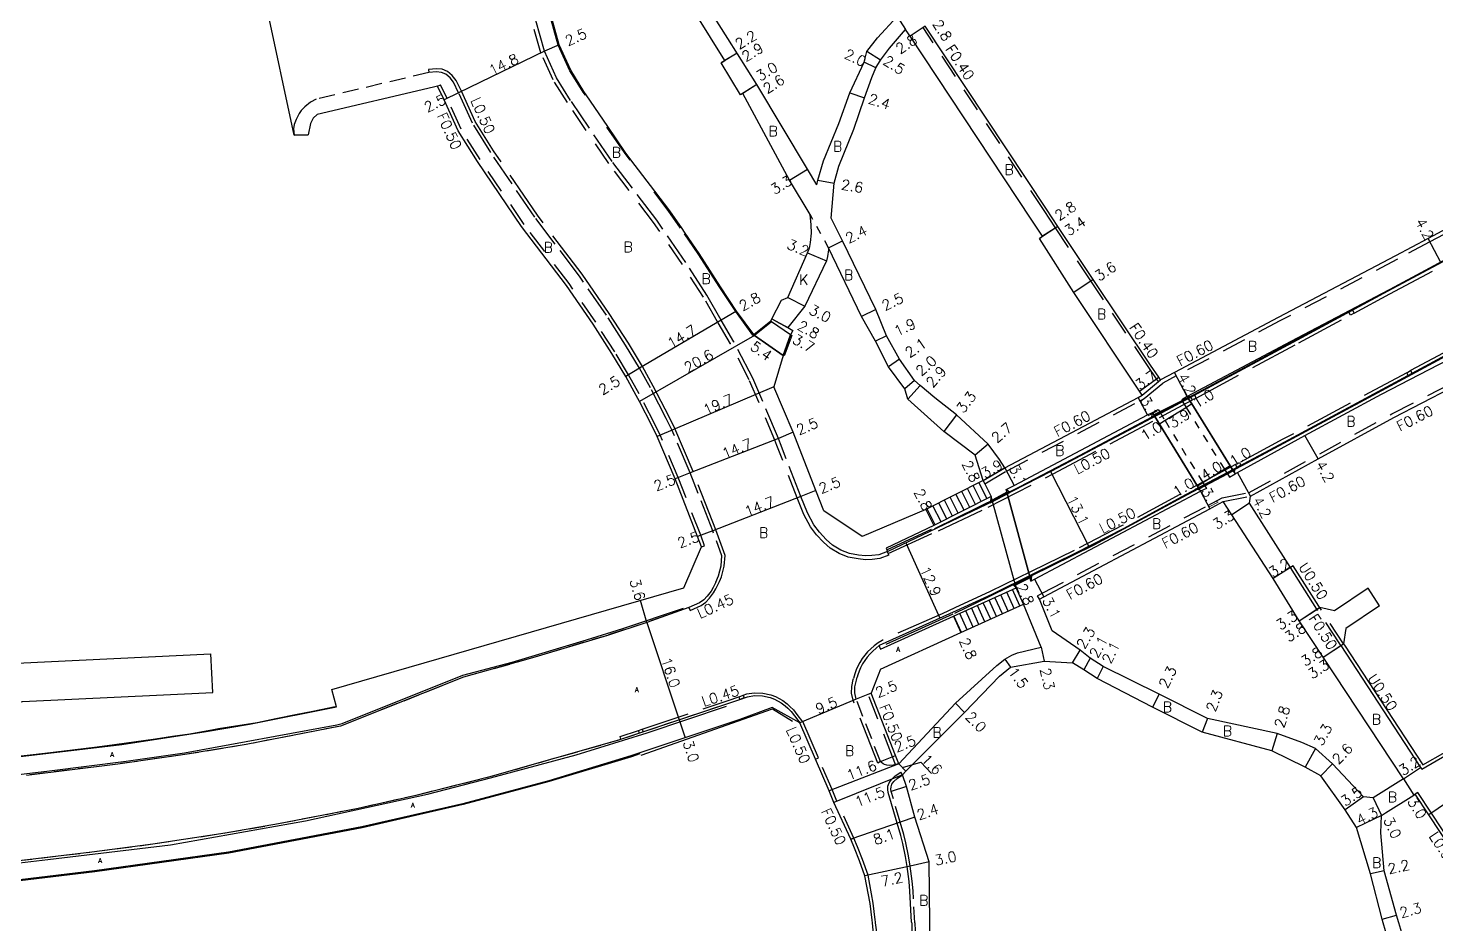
# Model space of a CAD drawing. Header units: metres. Extents: x -4000 to -3200, y -110400 to -109800.
# Drawn here: x -3722.8 to -3504, y -110046.4 to -109907.3 of the extents above; entities that cross this region are included whole.
import ezdxf

# ---------------------------------------------------------------- set-up
doc = ezdxf.new("R2010")
doc.units = ezdxf.units.M
doc.header["$LTSCALE"] = 2.5
for name, pattern in [('2213000', [1.5, 1, -0.5]), ('2227000', [2.5, 2, -0.5]), ('2232000', [2.5, 1.5, -1]), ('2233000', [4, 3, -1]), ('6301000', [1, 0.5, -0.5])]:
    doc.linetypes.add(name, pattern=pattern)
for name, color, linetype in [('2101000', 177, 'Continuous'), ('2101001', 1, 'Continuous'), ('2102000', 191, 'Continuous'), ('2102001', 191, 'Continuous'), ('2203000', 5, 'Continuous'), ('2213000', 6, '2213000'), ('2213001', 209, '6301000'), ('2214000', 6, 'Continuous'), ('2214110', 1, 'Continuous'), ('2214120', 2, 'Continuous'), ('2214990', 7, 'Continuous'), ('2219000', 7, 'Continuous'), ('2227000', 3, '2227000'), ('2231000', 162, 'Continuous'), ('2232000', 4, '2232000'), ('2233000', 62, '2233000'), ('2235000', 7, 'Continuous'), ('6131000', 26, '613227'), ('6132000', 1, '6132000'), ('6165200', 3, 'Continuous'), ('9107000', 111, 'Continuous'), ('9201100', 215, 'Continuous'), ('9201500', 222, 'Continuous'), ('9201600', 215, 'Continuous'), ('9202100', 82, 'Continuous'), ('9202200', 155, '6301000'), ('9203500', 155, 'Continuous'), ('9301100', 77, 'Continuous'), ('9303100', 86, 'Continuous')]:
    doc.layers.add(name, color=color, linetype=linetype)
doc.styles.add('Dm_Anotation', font='txt.shx', dxfattribs={"bigfont": 'pscdm.shx'})
doc.linetypes.add('6132000', pattern='A,1e-07,[100,DM.shx,S=0.25,R=0,X=0,Y=0],0.05,[100,DM.shx,S=0.2,R=0,X=0,Y=0],0.05,[100,DM.shx,S=0.15,R=0,X=0,Y=0],0.05,[100,DM.shx,S=0.1,R=0,X=0,Y=0],0.05,[100,DM.shx,S=0.05,R=0,X=0,Y=0],4.8', length=5)
doc.linetypes.add('613227', pattern='A,3.5,[1,dmdr.shx,S=0.15,R=0,X=0,Y=0],0,[1,dmdr.shx,S=0.075,R=0,X=0,Y=0],1.5', length=5)

msp = doc.modelspace()

# ---------------------------------------------------------------- linework, layer by layer
at = {"layer": '2101000'}
for points in [[(-3600.21, -109931.6), (-3601.64, -109929.16), (-3609.54, -109916.03), (-3614.05, -109908.87), (-3621.85, -109896.5), (-3629.16, -109883.93), (-3640.13, -109866.66), (-3643.7, -109859.79), (-3647.14, -109853.17), (-3646.97, -109851.65)], [(-3601.24, -109936.25), (-3604.46, -109930.89), (-3611.73, -109917.42), (-3612.07, -109917.63), (-3615.09, -109912.65), (-3614.49, -109912.29), (-3623.66, -109897.55), (-3630.97, -109885), (-3641.41, -109867.45), (-3645.19, -109860.61), (-3648.49, -109853.82), (-3649.15, -109852.63)], [(-3607.24, -109952.89), (-3609.88, -109955.03), (-3610.01, -109954.88), (-3612.68, -109951.22), (-3615.16, -109947.48), (-3618.5, -109942.28), (-3620.66, -109939.15), (-3621.26, -109938.27), (-3623.07, -109935.65), (-3625.38, -109932.6), (-3629.1, -109927.71), (-3630, -109926.52), (-3632.69, -109922.56), (-3636.05, -109917.62), (-3636.39, -109917.13), (-3638.46, -109913.83), (-3640.26, -109909.85), (-3641.59, -109905.03), (-3642.71, -109899.89), (-3643.62, -109890.28), (-3644.22, -109885.27)], [(-3600.21, -109931.6), (-3600.05, -109930.91), (-3599.17, -109927.9), (-3596.78, -109922.09), (-3595.09, -109917.33), (-3592.87, -109912.57), (-3592.42, -109910.9), (-3590.8, -109908.79), (-3587.73, -109905.47)], [(-3546.79, -109961.93), (-3547.08, -109961.51), (-3548.37, -109959.64), (-3557.29, -109946.33), (-3562.78, -109938.07), (-3564.54, -109935.4), (-3583.38, -109906.97)], [(-3597.98, -109936.78), (-3597.49, -109931.35), (-3596.8, -109928.72), (-3594.44, -109922.96), (-3592.81, -109918.09), (-3591.64, -109914.94), (-3591.06, -109913.42), (-3590.31, -109912.25), (-3588.9, -109910.41), (-3586.41, -109907.48)], [(-3589.24, -109988.6), (-3581.52, -109984.89), (-3573.78, -109981.23), (-3563.7, -109976.06), (-3547.2, -109967.34), (-3525.53, -109955.72), (-3511.41, -109948.1), (-3498.31, -109941.09), (-3481.48, -109932.03), (-3467.73, -109924.66), (-3436.46, -109907.88), (-3436, -109907.87)], [(-3549.65, -109964.31), (-3550.09, -109963.66), (-3560.28, -109948.33), (-3565.62, -109939.94), (-3565.12, -109939.61), (-3566.88, -109936.94), (-3585.71, -109908.51), (-3585.95, -109908.16), (-3586.41, -109907.48)], [(-3620.89, -109994.23), (-3618.13, -109987.85), (-3618.73, -109986.24), (-3622.21, -109977.29), (-3625.01, -109970.7), (-3625.83, -109969.02), (-3627.76, -109965.26), (-3628.27, -109964.33), (-3629.89, -109961.4), (-3632.05, -109957.82), (-3634.99, -109953.25), (-3639.11, -109947.27), (-3646.08, -109938.08), (-3652.96, -109927.97), (-3655.94, -109923.22), (-3658.11, -109918.42), (-3659.15, -109916.31)], [(-3441.12, -109925.1), (-3453.5, -109931.75), (-3469.68, -109940.47), (-3486.51, -109949.49), (-3501.78, -109957.73), (-3527.55, -109971.58), (-3543.57, -109980.15), (-3552.53, -109985.01), (-3560.01, -109988.85), (-3566.66, -109992.12), (-3573.04, -109995.23), (-3578.56, -109997.81), (-3590.54, -110003.2), (-3590.45, -110003.4)], [(-3491.1, -109932.42), (-3492.05, -109932.92), (-3505.22, -109939.95), (-3510.27, -109942.65), (-3528.52, -109952.24), (-3544.63, -109960.78), (-3546.79, -109961.93)], [(-3482.74, -109932.72), (-3490.07, -109936.62), (-3503.25, -109943.66), (-3508.31, -109946.36), (-3526.56, -109955.96), (-3542.66, -109964.49)], [(-3607.24, -109952.89), (-3607.37, -109952.74), (-3607.19, -109952.44), (-3605.69, -109949.54), (-3604.74, -109949.11), (-3601.65, -109942.16), (-3601.42, -109941.58), (-3601.3, -109941.19), (-3601.2, -109940.56), (-3601.06, -109939.12), (-3601.09, -109937.85), (-3601.24, -109936.25)], [(-3571.01, -109975.56), (-3571.83, -109974.26), (-3573.57, -109971.9), (-3578.49, -109967.33), (-3581.86, -109964.72), (-3584.15, -109962.77), (-3585.05, -109962), (-3587.37, -109958.7), (-3589.39, -109955.1), (-3591.02, -109951), (-3596.23, -109940.33), (-3597.98, -109936.78)], [(-3598.38, -109941.39), (-3598.4, -109941.69), (-3598.55, -109942.77), (-3598.7, -109943.41), (-3602.05, -109950.44), (-3604.74, -109953.79), (-3603.95, -109954.22), (-3604.28, -109954.94), (-3605.46, -109958.13), (-3606.88, -109963)], [(-3574.37, -109977.54), (-3575.63, -109973.63), (-3580.49, -109969.96), (-3586.08, -109964.93), (-3586.56, -109963.32), (-3589.09, -109959.9), (-3591.11, -109955.91), (-3593.28, -109952.07), (-3598.38, -109941.39)], [(-3535.2, -109976.51), (-3534.85, -109976.31), (-3524.36, -109970.54), (-3512.49, -109964.11), (-3499.14, -109957.27)], [(-3532.82, -109979.98), (-3522.31, -109974.2), (-3510.57, -109967.74), (-3497.33, -109960.95)], [(-3593.16, -109986.24), (-3599.13, -109982.28), (-3600.36, -109979.12), (-3603.88, -109970.06), (-3606.88, -109963)], [(-3518.77, -110003.18), (-3506.4, -110022.13), (-3506.22, -110022.4), (-3502.34, -110020.16), (-3501.48, -110015.18), (-3500.08, -110006.72), (-3499.33, -110002.18), (-3497.74, -109992.1), (-3495.83, -109980.75), (-3495.03, -109975.31), (-3495.03, -109969.12), (-3495.84, -109961.97)], [(-3571.01, -109975.56), (-3550.26, -109964.63), (-3549.65, -109964.31)], [(-3542.66, -109964.49), (-3542.54, -109964.7)], [(-3570.81, -109978.96), (-3569.55, -109978.3), (-3548.82, -109967.37), (-3548.05, -109966.97)], [(-3548.05, -109966.97), (-3547.82, -109967.34)], [(-3535.5, -109976.02), (-3535.35, -109976.26), (-3535.2, -109976.51)], [(-3574.37, -109977.54), (-3583.27, -109982.04)], [(-3570.7, -109979.37), (-3570.81, -109978.96)], [(-3566.95, -109993.16), (-3566.38, -109992.86), (-3540.59, -109979.2)], [(-3540.8, -109978.86), (-3540.68, -109979.06), (-3540.59, -109979.2)], [(-3573.1, -109980.04), (-3582.01, -109984.54)], [(-3572.95, -109980.6), (-3573.1, -109980.04)], [(-3565.61, -109995.97), (-3564.93, -109995.6), (-3539.14, -109981.94), (-3538.78, -109981.75), (-3537.05, -109980.83)], [(-3509.07, -110023.89), (-3521.53, -110004.99), (-3525.24, -109999.36), (-3529.31, -109992.77), (-3535.74, -109982.87), (-3537.05, -109980.83)], [(-3532.97, -109981.07), (-3532.82, -109979.98)], [(-3522.49, -109997.53), (-3526.61, -109991.05), (-3532.97, -109981.07)], [(-3583.27, -109982.04), (-3593.16, -109986.24)], [(-3582.01, -109984.54), (-3589.41, -109988.05), (-3589.24, -109988.6)], [(-3834.89, -110036.49), (-3827.91, -110034.63), (-3820.38, -110032.84), (-3808.44, -110030.5), (-3798.36, -110028.91), (-3789.39, -110027.76), (-3775.25, -110026.09), (-3763.53, -110025), (-3763.52, -110025.13), (-3759.53, -110024.6), (-3708.2, -110018.58), (-3695.4, -110016.61), (-3688.38, -110015.4), (-3674.83, -110012.71), (-3675.59, -110010.01), (-3620.89, -109994.23)], [(-3578.98, -109998.63), (-3569.25, -109994.22)], [(-3569.25, -109994.22), (-3569.36, -109993.81)], [(-3566.95, -109993.16), (-3567.08, -109992.68)], [(-3577.83, -110001.18), (-3568.1, -109996.77)], [(-3565.35, -110003.41), (-3568.1, -109996.77)], [(-3515.24, -110026.68), (-3520.09, -110021.56), (-3522.74, -110019.18), (-3524.84, -110018.22), (-3528.7, -110016.84), (-3539.51, -110014.52), (-3547.03, -110010.72), (-3555.72, -110006.44), (-3557.72, -110005.12), (-3559.3, -110003.91), (-3563.66, -110000.91), (-3565.61, -109995.97)], [(-3590.45, -110003.4), (-3590.3, -110003.75), (-3578.98, -109998.63)], [(-3522.07, -109997.25), (-3522.49, -109997.53)], [(-3590.34, -110006.84), (-3577.83, -110001.18)], [(-3587.48, -110021.56), (-3578.66, -110012.14), (-3572.22, -110006.3), (-3571.02, -110005.32), (-3569.91, -110004.68), (-3569.01, -110004.32), (-3565.35, -110003.41)], [(-3518.77, -110003.18), (-3518.36, -110002.9)], [(-3586.89, -110023.27), (-3586.36, -110022.71), (-3577.27, -110013.58), (-3571.85, -110007.95), (-3570.13, -110006.53), (-3564.87, -110005.61), (-3560.5, -110005.88)], [(-3590.34, -110006.84), (-3591.78, -110010.57)], [(-3512.2, -110046.27), (-3512.37, -110045.68), (-3514.18, -110038.67), (-3516.33, -110031.44), (-3518.12, -110028.68), (-3521.9, -110023.42), (-3524.34, -110022.07), (-3529.5, -110019.53), (-3540.34, -110016.66), (-3548.06, -110012.78), (-3556.67, -110008.32), (-3558.74, -110006.95), (-3560.5, -110005.88)], [(-3587.48, -110021.56), (-3587.99, -110020.27), (-3591.78, -110010.57)], [(-3607.15, -110012.82), (-3612.16, -110014.69), (-3629.12, -110020.33), (-3641.88, -110024.19), (-3655.23, -110027.78), (-3670.93, -110031.37), (-3691.64, -110035.29), (-3712.47, -110038.18), (-3758.91, -110043.76), (-3758.76, -110045.29), (-3761.78, -110045.59)], [(-3602.86, -110015.18), (-3607.15, -110012.82)], [(-3591.58, -110046.27), (-3591.63, -110045.82), (-3591.92, -110043.27), (-3592.73, -110038.98), (-3593.58, -110036.62), (-3594.34, -110034.66), (-3594.92, -110033.28), (-3597.57, -110027.54), (-3598.3, -110025.75), (-3600.43, -110020.82), (-3602.86, -110015.18)], [(-3582.67, -110046.27), (-3582.77, -110036.79), (-3585, -110029.82), (-3586.27, -110025.07), (-3586.89, -110023.27)], [(-3509.07, -110023.89), (-3513.75, -110026.85)], [(-3513.75, -110026.85), (-3515.24, -110026.68)], [(-3512.47, -110029.56), (-3511.82, -110029.17), (-3507.46, -110026.41), (-3507.25, -110026.27)], [(-3493.96, -110046.27), (-3496.27, -110042.88), (-3505.13, -110029.48), (-3507.25, -110026.27)], [(-3509.78, -110046.27), (-3510.15, -110045.07), (-3512.03, -110038.2), (-3512.55, -110032.26), (-3512.47, -110029.56)], [(-3616.59, -110115.57), (-3615.15, -110110.24), (-3614.47, -110106.82), (-3613.98, -110104.34), (-3613.12, -110101.56), (-3610.16, -110095.11), (-3608.14, -110091.06), (-3604.57, -110086.01), (-3600.93, -110080.97), (-3598.86, -110077.55), (-3597.68, -110075.32), (-3596.57, -110072.96), (-3595.32, -110070.04), (-3593.91, -110066.43), (-3593.57, -110065.39), (-3592.83, -110062.57), (-3592.59, -110061.24), (-3591.75, -110055.35), (-3591.55, -110053.38), (-3591.39, -110050.81), (-3591.45, -110047.38), (-3591.58, -110046.27)], [(-3584.51, -110064.81), (-3584.17, -110062.44), (-3583.31, -110056.38), (-3582.9, -110052.29), (-3582.65, -110047.53), (-3582.67, -110046.27)], [(-3482.75, -110108.81), (-3483.19, -110108.04), (-3486.11, -110103.05), (-3489.8, -110096.92), (-3494.13, -110089.21), (-3495.97, -110086.09), (-3499.54, -110079.35), (-3502.62, -110073), (-3507.63, -110061.18), (-3511.89, -110050.23), (-3511.12, -110050.01), (-3512.2, -110046.27)], [(-3482.75, -110102.63), (-3483.45, -110101.46), (-3486.84, -110095.26), (-3491.43, -110087.49), (-3493.22, -110084.46), (-3497.1, -110077.89), (-3499.96, -110071.85), (-3504.67, -110059.95), (-3508.82, -110049.35), (-3509.78, -110046.27)]]:
    msp.add_lwpolyline(points, dxfattribs=at)
at = {"layer": '2101001'}
for points in [[(-3535.5, -109976.02), (-3535.61, -109975.85), (-3535.98, -109975.26), (-3541.94, -109965.66), (-3542.54, -109964.7)], [(-3540.8, -109978.86), (-3540.92, -109978.66), (-3541.07, -109978.42), (-3546.95, -109968.77), (-3547.82, -109967.34)], [(-3567.08, -109992.68), (-3570.7, -109979.37)], [(-3569.36, -109993.81), (-3572.95, -109980.6)]]:
    msp.add_lwpolyline(points, dxfattribs=at)
at = {"layer": '2102000'}
for points in [[(-3659.15, -109916.31), (-3659.8, -109916.43), (-3677.84, -109920.7)], [(-3677.84, -109920.7), (-3678.5, -109921.26), (-3678.89, -109922.08), (-3679.27, -109923.86)], [(-3514.52, -109994.27), (-3519.79, -109997.79), (-3522.07, -109997.25)], [(-3512.76, -109996.99), (-3518.03, -110000.51), (-3518.36, -110002.9)], [(-3735.86, -110021.27), (-3735.84, -110020.36), (-3735.61, -110015.34), (-3734.51, -110011.85), (-3732.14, -110009.24), (-3728.97, -110007.05), (-3724.54, -110005.91), (-3694.38, -110004.48)], [(-3729.85, -110020.6), (-3729.81, -110019.88), (-3729.65, -110016.4), (-3729.18, -110014.91), (-3728.16, -110013.78), (-3726.45, -110012.6), (-3723.64, -110011.88), (-3694.09, -110010.47)]]:
    msp.add_lwpolyline(points, dxfattribs=at)
at = {"layer": '2102001'}
for points in [[(-3679.27, -109923.86), (-3681.45, -109923.9), (-3685.74, -109903.83), (-3683.63, -109903.05)], [(-3512.76, -109996.99), (-3514.52, -109994.27)], [(-3694.09, -110010.47), (-3694.38, -110004.48)]]:
    msp.add_lwpolyline(points, dxfattribs=at)
at = {"layer": '2203000'}
for points in [[(-3607.24, -109952.89), (-3609.88, -109955.03), (-3610.01, -109954.88), (-3607.37, -109952.74)], [(-3605.46, -109958.13), (-3604.28, -109954.94), (-3604.09, -109955.01), (-3605.27, -109958.2)]]:
    msp.add_lwpolyline(points, close=True, dxfattribs=at)
at = {"layer": '2213000'}
for points in [[(-3656.68, -109915.68), (-3657.21, -109914.99), (-3657.85, -109914.45), (-3658.55, -109914.16), (-3659.31, -109914.08), (-3660.49, -109914.17), (-3678, -109918.32), (-3678.87, -109918.78), (-3679.79, -109919.48), (-3680.32, -109920.05), (-3680.64, -109920.52), (-3681.14, -109921.49), (-3681.41, -109922.23), (-3681.52, -109922.94), (-3681.45, -109923.9), (-3679.27, -109923.86)], [(-3542.66, -109964.49), (-3543.51, -109965.02), (-3543.43, -109965.14)], [(-3548.05, -109966.97), (-3547.16, -109966.51), (-3546.93, -109966.89)], [(-3536.38, -109976.5), (-3536.07, -109977.01), (-3535.2, -109976.51)], [(-3539.92, -109978.39), (-3539.68, -109978.77), (-3540.59, -109979.2)], [(-3589.24, -109988.6), (-3590.57, -109989.08), (-3591.64, -109989.22), (-3592.63, -109989.25), (-3593.71, -109989.13), (-3595.15, -109988.86), (-3596.47, -109988.36), (-3597.77, -109987.58), (-3598.76, -109986.7), (-3599.8, -109985.58), (-3600.66, -109984.44), (-3601.67, -109982.59)], [(-3614.95, -109989.26), (-3616.38, -109985.38)], [(-3615.91, -109993.34), (-3615.49, -109992.34), (-3615.09, -109990.79), (-3614.95, -109989.26)], [(-3615.91, -109993.34), (-3616.34, -109994.18), (-3616.65, -109994.74), (-3617.24, -109995.52), (-3617.76, -109996.09), (-3618.43, -109996.53), (-3620.09, -109997.29), (-3626.64, -109999.58), (-3632.76, -110001.6), (-3644.38, -110005.1), (-3655.12, -110008.1), (-3674.25, -110015.72), (-3688.87, -110018.54), (-3698.4, -110020.13), (-3708.81, -110021.59), (-3723.04, -110023.35)], [(-3590.54, -110003.2), (-3591, -110003.61), (-3591.5, -110004.04), (-3591.97, -110004.52), (-3592.37, -110004.99), (-3592.76, -110005.51), (-3593.09, -110006.05), (-3593.4, -110006.62), (-3593.63, -110007.16), (-3593.83, -110007.74), (-3593.93, -110008.12)], [(-3587.48, -110021.56), (-3587.97, -110021.68), (-3588.36, -110021.77), (-3588.92, -110021.8), (-3589.31, -110021.75), (-3589.68, -110021.67), (-3589.91, -110021.58), (-3590.17, -110021.36), (-3590.32, -110021.18), (-3594.09, -110011.53), (-3594.31, -110010.53), (-3594.29, -110009.61), (-3594.04, -110008.58), (-3593.93, -110008.12)], [(-3763.05, -110042.84), (-3758.2, -110040.62), (-3712.89, -110035.24), (-3703.38, -110034), (-3692.13, -110032.3), (-3683.84, -110030.84), (-3671.48, -110028.43), (-3662.28, -110026.36), (-3650.63, -110023.44), (-3630.97, -110017.84), (-3613.87, -110012.13), (-3612.17, -110011.55), (-3611, -110011.13), (-3609.92, -110010.96), (-3608.63, -110010.99), (-3607.48, -110011.24), (-3606.79, -110011.5), (-3605.73, -110012.06), (-3605.13, -110012.55), (-3604.71, -110012.93), (-3604.2, -110013.43), (-3603.68, -110014.09), (-3602.86, -110015.18)], [(-3584.97, -110046.27), (-3585.26, -110041.31), (-3585.37, -110039.78), (-3585.7, -110037.44), (-3585.95, -110035.87), (-3586.36, -110033.83), (-3586.69, -110032.55), (-3587.27, -110030.61), (-3588.64, -110025.88), (-3588.69, -110025.5), (-3588.67, -110025.14), (-3588.53, -110024.73), (-3588.25, -110024.29), (-3587.74, -110023.83), (-3586.89, -110023.27)], [(-3584.97, -110046.27), (-3584.95, -110047.49), (-3585.19, -110052.12), (-3585.6, -110056.1), (-3586.55, -110062.1), (-3586.64, -110062.97), (-3586.64, -110063.44), (-3586.59, -110063.82), (-3586.3, -110064.24), (-3585.98, -110064.45), (-3585.6, -110064.59), (-3584.51, -110064.81)]]:
    msp.add_lwpolyline(points, dxfattribs=at)
at = {"layer": '2213001'}
for points in [[(-3536.38, -109976.5), (-3536.5, -109976.32), (-3536.83, -109975.79), (-3542.79, -109966.19), (-3543.43, -109965.14)], [(-3546.93, -109966.89), (-3546.1, -109968.25), (-3540.22, -109977.9), (-3540.04, -109978.19)], [(-3540.04, -109978.19), (-3539.92, -109978.39)]]:
    msp.add_lwpolyline(points, dxfattribs=at)
at = {"layer": '2214000'}
for points in [[(-3574.37, -109977.54), (-3583.27, -109982.04)], [(-3573.1, -109980.04), (-3582.01, -109984.54)], [(-3578.98, -109998.63), (-3569.25, -109994.22)], [(-3577.83, -110001.18), (-3568.1, -109996.77)]]:
    msp.add_lwpolyline(points, dxfattribs=at)
at = {"layer": '2214110'}
for points in [[(-3583.27, -109982.04), (-3582.01, -109984.54)], [(-3578.98, -109998.63), (-3577.83, -110001.18)]]:
    msp.add_lwpolyline(points, dxfattribs=at)
at = {"layer": '2214120'}
for points in [[(-3574.37, -109977.54), (-3574.1, -109978.08), (-3573.1, -109980.04)], [(-3568.1, -109996.77), (-3569.25, -109994.22)]]:
    msp.add_lwpolyline(points, dxfattribs=at)
at = {"layer": '2214990'}
for points in [[(-3576.44, -109981.73), (-3577.7, -109979.23)], [(-3575.55, -109981.28), (-3576.81, -109978.78)], [(-3574.66, -109980.82), (-3575.92, -109978.33)], [(-3573.76, -109980.37), (-3575.03, -109977.87)], [(-3580.91, -109983.98), (-3582.17, -109981.48)], [(-3580.01, -109983.53), (-3581.27, -109981.03)], [(-3579.12, -109983.08), (-3580.38, -109980.58)], [(-3578.23, -109982.63), (-3579.49, -109980.13)], [(-3577.33, -109982.18), (-3578.6, -109979.68)], [(-3581.8, -109984.43), (-3583.06, -109981.93)], [(-3568.64, -109997.02), (-3569.79, -109994.47)], [(-3574.1, -109999.49), (-3575.26, -109996.94)], [(-3573.19, -109999.08), (-3574.35, -109996.53)], [(-3572.28, -109998.67), (-3573.44, -109996.12)], [(-3571.37, -109998.26), (-3572.53, -109995.7)], [(-3570.46, -109997.84), (-3571.61, -109995.29)], [(-3569.55, -109997.43), (-3570.7, -109994.88)], [(-3577.75, -110001.14), (-3578.9, -109998.59)], [(-3576.84, -110000.73), (-3577.99, -109998.18)], [(-3575.93, -110000.32), (-3577.08, -109997.77)], [(-3575.02, -109999.9), (-3576.17, -109997.35)]]:
    msp.add_lwpolyline(points, dxfattribs=at)
at = {"layer": '2219000'}
for points in [[(-3541.98, -109964.54), (-3542.66, -109964.49), (-3542.54, -109964.7), (-3547.82, -109967.34), (-3548.05, -109966.97), (-3548.25, -109967.84)], [(-3541.39, -109978.91), (-3535.27, -109975.67), (-3535.35, -109976.26), (-3535.5, -109976.02), (-3540.8, -109978.86), (-3540.68, -109979.06)], [(-3570.22, -109979.39), (-3570.81, -109978.96), (-3570.7, -109979.37), (-3572.95, -109980.6), (-3573.1, -109980.04), (-3573.29, -109981.01)], [(-3569.64, -109993.83), (-3566.87, -109992.42), (-3566.95, -109993.16), (-3567.08, -109992.68), (-3569.36, -109993.81), (-3569.25, -109994.22)]]:
    msp.add_lwpolyline(points, close=True, dxfattribs=at)
at = {"layer": '2227000'}
for points in [[(-3601.67, -109982.59), (-3602.69, -109980.03), (-3605.86, -109971.87), (-3606.18, -109971.04), (-3610.18, -109961.63), (-3613.09, -109956.01), (-3615.1, -109952.62), (-3617.3, -109948.77), (-3620.59, -109943.66), (-3625.09, -109937.12), (-3632.03, -109927.98), (-3638.47, -109918.51), (-3640.67, -109915.02), (-3642.54, -109910.88), (-3644.02, -109905.63), (-3645.17, -109900.36), (-3647.11, -109890.52)], [(-3616.38, -109985.38), (-3619.89, -109976.35), (-3622.73, -109969.67), (-3623.6, -109967.9), (-3626.07, -109963.15), (-3627.75, -109960.11), (-3629.93, -109956.5), (-3632.91, -109951.87), (-3637.09, -109945.8), (-3644.05, -109936.62), (-3650.87, -109926.6), (-3653.73, -109922.04), (-3655.87, -109917.31), (-3656.68, -109915.68)]]:
    msp.add_lwpolyline(points, dxfattribs=at)
at = {"layer": '2231000'}
for points in [[(-3522.07, -109997.25), (-3522.19, -109997.07), (-3526.19, -109990.78), (-3526.61, -109991.05)], [(-3518.36, -110002.9), (-3518.19, -110003.15), (-3506.06, -110021.73), (-3502.59, -110019.73), (-3502.34, -110020.16)]]:
    msp.add_lwpolyline(points, dxfattribs=at)
at = {"layer": '2232000'}
for points in [[(-3589.04, -109989.17), (-3590.43, -109989.66), (-3591.59, -109989.82), (-3592.65, -109989.85), (-3593.8, -109989.72), (-3595.32, -109989.44), (-3596.73, -109988.91), (-3598.13, -109988.06), (-3599.18, -109987.13), (-3600.26, -109985.97), (-3601.17, -109984.76), (-3602.21, -109982.84), (-3603.25, -109980.25), (-3606.42, -109972.09), (-3606.74, -109971.26), (-3610.72, -109961.89), (-3613.62, -109956.3), (-3615.62, -109952.92), (-3617.81, -109949.09), (-3621.09, -109944), (-3625.58, -109937.47), (-3632.52, -109928.33), (-3638.97, -109918.84), (-3641.2, -109915.3), (-3643.1, -109911.09), (-3644.6, -109905.77)], [(-3547.1, -109962.19), (-3547.41, -109961.73), (-3548.7, -109959.86), (-3557.62, -109946.55), (-3563.11, -109938.29), (-3564.88, -109935.62), (-3583.71, -109907.19)], [(-3659.15, -109916.31), (-3658.7, -109916.09)], [(-3617.66, -109987.69), (-3618.26, -109986.06), (-3621.74, -109977.1), (-3624.55, -109970.5), (-3625.38, -109968.8), (-3627.83, -109964.09), (-3629.46, -109961.15), (-3631.62, -109957.56), (-3634.57, -109952.97), (-3638.71, -109946.97), (-3645.67, -109937.79), (-3652.54, -109927.69), (-3655.5, -109922.99), (-3657.66, -109918.2), (-3658.7, -109916.09)], [(-3490.82, -109932.94), (-3491.77, -109933.45), (-3504.94, -109940.48), (-3509.99, -109943.18), (-3528.24, -109952.77), (-3544.35, -109961.31), (-3546.46, -109962.43)], [(-3549.65, -109964.31), (-3547.1, -109962.19), (-3546.79, -109961.93)], [(-3533.02, -109979.41), (-3510.85, -109967.21), (-3497.61, -109960.42)], [(-3549.32, -109964.81), (-3546.46, -109962.43)], [(-3570.72, -109976.08), (-3549.98, -109965.16), (-3549.32, -109964.81)], [(-3574.37, -109977.54), (-3571.01, -109975.56)], [(-3574.1, -109978.08), (-3570.72, -109976.08)], [(-3574.1, -109978.08), (-3574.37, -109977.54)], [(-3537.25, -109980.26), (-3533.02, -109979.41)], [(-3565.9, -109995.44), (-3565.21, -109995.07), (-3539.44, -109981.42), (-3537.25, -109980.26)], [(-3537.05, -109980.83), (-3532.82, -109979.98)], [(-3618.13, -109987.85), (-3617.66, -109987.69)], [(-3589.04, -109989.17), (-3589.24, -109988.6)], [(-3565.61, -109995.97), (-3565.9, -109995.44)], [(-3518.77, -110003.18), (-3519.05, -110002.76), (-3522.36, -109997.73), (-3522.49, -109997.53)], [(-3518.36, -110002.9), (-3522.07, -109997.25)], [(-3592.25, -110010.75), (-3591.78, -110010.57)], [(-3587.97, -110021.68), (-3588.45, -110020.45), (-3592.25, -110010.75)], [(-3600.43, -110020.82), (-3599.97, -110020.62)], [(-3594.92, -110033.28), (-3594.46, -110033.08), (-3597.11, -110027.34), (-3597.84, -110025.55), (-3599.97, -110020.62)], [(-3587.97, -110021.68), (-3587.48, -110021.56)]]:
    msp.add_lwpolyline(points, dxfattribs=at)
at = {"layer": '2233000'}
for points in [[(-3614.45, -109989.19), (-3615.92, -109985.2), (-3619.43, -109976.16), (-3622.28, -109969.46), (-3623.15, -109967.68), (-3625.63, -109962.91), (-3627.31, -109959.86), (-3629.5, -109956.23), (-3632.49, -109951.59), (-3636.68, -109945.51), (-3643.64, -109936.33), (-3650.45, -109926.33), (-3653.29, -109921.8), (-3655.42, -109917.09), (-3656.25, -109915.41), (-3656.85, -109914.65), (-3657.58, -109914.02), (-3658.43, -109913.67), (-3659.31, -109913.58), (-3660.56, -109913.68), (-3660.49, -109914.17)], [(-3516.73, -109951.54), (-3511.17, -109948.55), (-3498.07, -109941.53), (-3490.53, -109937.47)], [(-3484.32, -109947.75), (-3486.74, -109949.05), (-3502.02, -109957.29), (-3507.95, -109960.48)], [(-3541.28, -109964.74), (-3525.29, -109956.16), (-3517.3, -109951.85)], [(-3508.55, -109960.8), (-3527.78, -109971.14), (-3534.54, -109974.75)], [(-3589.14, -109988.91), (-3581.31, -109985.34), (-3573.56, -109981.68), (-3563.47, -109976.5), (-3546.96, -109967.78), (-3541.83, -109965.03)], [(-3535.15, -109975.08), (-3543.81, -109979.71), (-3552.76, -109984.56), (-3560.23, -109988.41), (-3566.88, -109991.67), (-3573.25, -109994.78), (-3578.77, -109997.35), (-3580.75, -109998.24), (-3590.08, -110002.38), (-3590.68, -110002.74), (-3591.31, -110003.21), (-3591.84, -110003.68), (-3592.34, -110004.18), (-3592.75, -110004.68), (-3593.16, -110005.22), (-3593.52, -110005.8), (-3593.84, -110006.39), (-3594.08, -110006.97), (-3594.3, -110007.58), (-3594.5, -110008.32)], [(-3615.32, -109993.24), (-3615.01, -109992.5), (-3614.59, -109990.87), (-3614.45, -109989.19)], [(-3620.09, -109997.29), (-3619.9, -109997.72), (-3618.2, -109996.94), (-3617.45, -109996.46), (-3616.88, -109995.82), (-3616.25, -109995), (-3615.91, -109994.39), (-3615.32, -109993.24), (-3615.32, -109993.24)], [(-3590.32, -110021.18), (-3590.75, -110021.43), (-3594.57, -110011.68), (-3594.81, -110010.57), (-3594.79, -110009.56), (-3594.54, -110008.47), (-3594.5, -110008.32)], [(-3627.34, -110016.17), (-3614, -110011.72), (-3612.31, -110011.14), (-3612.3, -110011.14)], [(-3611.65, -110010.9), (-3611.11, -110010.71), (-3609.95, -110010.53), (-3608.58, -110010.56), (-3607.36, -110010.83), (-3606.61, -110011.1), (-3605.49, -110011.7), (-3604.84, -110012.22), (-3604.4, -110012.63), (-3603.86, -110013.17), (-3603.3, -110013.87), (-3602.46, -110015.01)], [(-3630.65, -110017.73), (-3630.79, -110017.32), (-3627.92, -110016.36)], [(-3602.46, -110015.01), (-3602.4, -110014.99)], [(-3599.97, -110020.62), (-3602.4, -110014.99)], [(-3585.47, -110046.27), (-3585.48, -110046.13), (-3585.76, -110041.34), (-3585.87, -110039.83), (-3586.19, -110037.51), (-3586.44, -110035.96), (-3586.85, -110033.94), (-3587.17, -110032.68), (-3587.75, -110030.75), (-3589.13, -110025.99), (-3589.19, -110025.52), (-3589.17, -110025.05), (-3588.98, -110024.5), (-3588.63, -110023.97), (-3588.05, -110023.43), (-3587.17, -110022.85)], [(-3586.89, -110023.27), (-3587.17, -110022.85)], [(-3493.35, -110046.27), (-3495.85, -110042.6), (-3504.71, -110029.21), (-3506.83, -110026), (-3507.25, -110026.27)], [(-3591.08, -110046.27), (-3591.1, -110046.08), (-3591.13, -110045.77), (-3591.43, -110043.2), (-3592.25, -110038.85), (-3593.12, -110036.44), (-3593.88, -110034.47), (-3594.46, -110033.08)], [(-3616.11, -110115.7), (-3614.67, -110110.35), (-3613.98, -110106.94), (-3613.5, -110104.47), (-3612.64, -110101.72), (-3609.71, -110095.33), (-3607.71, -110091.32), (-3604.17, -110086.3), (-3600.51, -110081.24), (-3598.42, -110077.8), (-3597.23, -110075.55), (-3596.11, -110073.17), (-3594.86, -110070.22), (-3593.44, -110066.6), (-3593.02, -110065.3), (-3592.41, -110063.05), (-3592.09, -110061.32), (-3591.26, -110055.41), (-3591.02, -110053.09), (-3590.9, -110050.49), (-3590.95, -110047.34), (-3591.08, -110046.27)], [(-3585.47, -110046.27), (-3585.45, -110047.48), (-3585.69, -110052.08), (-3586.09, -110056.04), (-3587.04, -110062.03), (-3587.14, -110062.94), (-3587.14, -110063.47), (-3587.07, -110064), (-3586.66, -110064.6), (-3586.21, -110064.9), (-3585.74, -110065.08), (-3584.61, -110065.31)]]:
    msp.add_lwpolyline(points, dxfattribs=at)
at = {"layer": '2235000'}
for points in [[(-3516.73, -109951.54), (-3517.3, -109951.85), (-3517.54, -109951.41), (-3516.96, -109951.1)], [(-3508.55, -109960.8), (-3507.95, -109960.48), (-3507.72, -109960.92), (-3508.31, -109961.24)], [(-3541.28, -109964.74), (-3541.83, -109965.03), (-3542.07, -109964.59), (-3541.52, -109964.3)], [(-3535.15, -109975.08), (-3534.54, -109974.75), (-3534.3, -109975.19), (-3534.91, -109975.52)], [(-3612.15, -110011.54), (-3612.3, -110011.14), (-3611.65, -110010.9), (-3611.51, -110011.31)], [(-3627.79, -110016.77), (-3627.92, -110016.36), (-3627.34, -110016.17), (-3627.2, -110016.58)]]:
    msp.add_lwpolyline(points, close=True, dxfattribs=at)
at = {"layer": '6131000'}
for points in [[(-3760.03, -110024.54), (-3753.53, -110023.78), (-3746.68, -110022.99), (-3739.55, -110022.11), (-3732.22, -110021.32), (-3728.01, -110020.8), (-3720.19, -110019.9), (-3712.45, -110018.96), (-3709.36, -110018.57), (-3702.97, -110017.68), (-3700.31, -110017.27), (-3697.65, -110016.89), (-3693.94, -110016.21), (-3693.18, -110016.09), (-3690.56, -110015.66), (-3687.2, -110015.14), (-3684.29, -110014.5), (-3681.2, -110013.92), (-3678.53, -110013.4), (-3675.08, -110012.66)], [(-3627.53, -110020.23), (-3607.11, -110013.02), (-3604, -110014.93)], [(-3627.69, -110020), (-3629.03, -110020.45), (-3641.8, -110024.31), (-3655.15, -110027.9), (-3670.85, -110031.5), (-3691.57, -110035.42), (-3712.4, -110038.31), (-3757.78, -110043.76)]]:
    msp.add_lwpolyline(points, dxfattribs=at)
at = {"layer": '6132000'}
for points in [[(-3636.18, -109917.7), (-3636.51, -109917.21), (-3638.59, -109913.9), (-3640.4, -109909.9), (-3641.74, -109905.06), (-3642.86, -109899.92), (-3643.76, -109890.29), (-3644.35, -109885.42)], [(-3436.56, -109907.83), (-3457.12, -109918.81), (-3500.17, -109941.95), (-3539.29, -109962.99), (-3559.47, -109973.73), (-3568.69, -109978.54), (-3581.91, -109985.04)], [(-3629.22, -109927.8), (-3630.12, -109926.61), (-3632.82, -109922.65)], [(-3578.78, -109998.16), (-3573.43, -109995.56), (-3557.14, -109987.55), (-3543.37, -109980.11), (-3532.57, -109974.37), (-3515.12, -109965.01), (-3497.7, -109955.62), (-3479.78, -109945.99), (-3462.7, -109936.8), (-3440.85, -109924.99)], [(-3621.39, -109938.36), (-3623.19, -109935.74), (-3625.5, -109932.69)], [(-3610.07, -109955.04), (-3610.13, -109954.97), (-3612.8, -109951.3), (-3615.29, -109947.56), (-3618.63, -109942.36), (-3620.79, -109939.23)]]:
    msp.add_lwpolyline(points, dxfattribs=at)
at = {"layer": '6165200'}
for points in [[(-3582.44, -109985.18), (-3589.28, -109988.33)], [(-3759.32, -110027.39), (-3731.3, -110024.02), (-3719.45, -110022.62), (-3707.52, -110021.16), (-3698.47, -110019.85), (-3674.78, -110015.51), (-3673.98, -110015.29), (-3655.22, -110007.81), (-3647.53, -110005.78), (-3636.02, -110002.31), (-3630.36, -110000.55), (-3620.91, -109997.36)], [(-3589.44, -110002.99), (-3579.01, -109998.28)], [(-3757.4, -110040.83), (-3739.99, -110038.78), (-3719.68, -110036.4), (-3700.64, -110034.13), (-3679.67, -110030.4), (-3660.69, -110026.29), (-3650.9, -110023.75), (-3637.6, -110020.16), (-3626.55, -110016.76), (-3614.25, -110012.59)]]:
    msp.add_lwpolyline(points, dxfattribs=at)
at = {"layer": '9107000'}
for points in [[(-3615.91, -109993.34), (-3616.34, -109994.18), (-3616.65, -109994.74), (-3617.24, -109995.52), (-3617.76, -109996.09), (-3618.43, -109996.53), (-3620.09, -109997.29), (-3626.64, -109999.58), (-3632.76, -110001.6), (-3644.38, -110005.1), (-3655.12, -110008.1), (-3674.25, -110015.72), (-3688.87, -110018.54), (-3698.4, -110020.13), (-3708.81, -110021.59), (-3723.04, -110023.35)], [(-3590.54, -110003.2), (-3591, -110003.61), (-3591.5, -110004.04), (-3591.97, -110004.52), (-3592.37, -110004.99), (-3592.76, -110005.51), (-3593.09, -110006.05), (-3593.4, -110006.62), (-3593.63, -110007.16), (-3593.83, -110007.74), (-3593.93, -110008.12)], [(-3763.05, -110042.84), (-3758.2, -110040.62), (-3712.89, -110035.24), (-3703.38, -110034), (-3692.13, -110032.3), (-3683.84, -110030.84), (-3671.48, -110028.43), (-3662.28, -110026.36), (-3650.63, -110023.44), (-3630.97, -110017.84), (-3613.87, -110012.13), (-3612.17, -110011.55), (-3611, -110011.13), (-3609.92, -110010.96), (-3608.63, -110010.99), (-3607.48, -110011.24), (-3606.79, -110011.5), (-3605.73, -110012.06), (-3605.13, -110012.55), (-3604.71, -110012.93), (-3604.2, -110013.43), (-3603.68, -110014.09), (-3602.86, -110015.18)]]:
    msp.add_lwpolyline(points, dxfattribs=at)
at = {"layer": '9201100'}
for points in [[(-3587.73, -109905.47), (-3586.41, -109907.48)], [(-3583.38, -109906.97), (-3585.71, -109908.51)], [(-3642.54, -109910.88), (-3655.87, -109917.31)], [(-3640.26, -109909.85), (-3642.54, -109910.88)], [(-3612.6, -109911.17), (-3615.09, -109912.65)], [(-3612.6, -109911.17), (-3614.49, -109912.29)], [(-3590.31, -109912.25), (-3592.42, -109910.9)], [(-3591.06, -109913.42), (-3592.87, -109912.57)], [(-3655.87, -109917.31), (-3658.11, -109918.42)], [(-3609.54, -109916.03), (-3612.07, -109917.63)], [(-3609.54, -109916.03), (-3611.73, -109917.42)], [(-3595.09, -109917.33), (-3592.81, -109918.09)], [(-3604.46, -109930.89), (-3601.64, -109929.16)], [(-3600.05, -109930.91), (-3597.49, -109931.35)], [(-3562.78, -109938.07), (-3565.62, -109939.94)], [(-3562.78, -109938.07), (-3565.12, -109939.61)], [(-3503.25, -109943.66), (-3505.22, -109939.95)], [(-3601.65, -109942.16), (-3598.7, -109943.41)], [(-3598.38, -109941.39), (-3596.23, -109940.33)], [(-3557.29, -109946.33), (-3560.28, -109948.33)], [(-3604.74, -109949.11), (-3602.05, -109950.44)], [(-3591.02, -109951), (-3593.28, -109952.07)], [(-3615.1, -109952.62), (-3627.75, -109960.11)], [(-3612.68, -109951.22), (-3615.1, -109952.62)], [(-3607.19, -109952.44), (-3604.74, -109953.79)], [(-3607.19, -109952.44), (-3603.95, -109954.22)], [(-3609.88, -109955.03), (-3627.76, -109965.26)], [(-3605.46, -109958.13), (-3609.88, -109955.03)], [(-3589.39, -109955.1), (-3591.11, -109955.91)], [(-3587.37, -109958.7), (-3589.09, -109959.9)], [(-3627.75, -109960.11), (-3629.89, -109961.4)], [(-3550.09, -109963.66), (-3547.08, -109961.51)], [(-3542.66, -109964.49), (-3544.63, -109960.78)], [(-3606.88, -109963), (-3625.01, -109970.7)], [(-3585.05, -109962), (-3586.56, -109963.32)], [(-3584.15, -109962.77), (-3586.08, -109964.93)], [(-3548.82, -109967.37), (-3550.26, -109964.63)], [(-3542.79, -109966.19), (-3546.1, -109968.25)], [(-3541.94, -109965.66), (-3542.79, -109966.19)], [(-3578.49, -109967.33), (-3580.49, -109969.96)], [(-3546.1, -109968.25), (-3546.95, -109968.77)], [(-3603.88, -109970.06), (-3606.18, -109971.04)], [(-3522.31, -109974.2), (-3524.36, -109970.54)], [(-3606.18, -109971.04), (-3619.87, -109976.38)], [(-3573.57, -109971.9), (-3575.63, -109973.63)], [(-3619.87, -109976.38), (-3622.21, -109977.29)], [(-3574.37, -109977.54), (-3571.01, -109975.56)], [(-3571.01, -109975.56), (-3569.55, -109978.3)], [(-3536.83, -109975.79), (-3540.22, -109977.9)], [(-3535.98, -109975.26), (-3536.83, -109975.79)], [(-3532.82, -109979.98), (-3534.85, -109976.31)], [(-3600.36, -109979.12), (-3602.69, -109980.03)], [(-3574.37, -109977.54), (-3573.1, -109980.04)], [(-3540.22, -109977.9), (-3541.07, -109978.42)], [(-3540.59, -109979.2), (-3539.14, -109981.94)], [(-3602.69, -109980.03), (-3616.38, -109985.38)], [(-3532.97, -109981.07), (-3535.74, -109982.87)], [(-3583.27, -109982.04), (-3582.01, -109984.54)], [(-3616.38, -109985.38), (-3618.73, -109986.24)], [(-3526.61, -109991.05), (-3529.31, -109992.77)], [(-3568.1, -109996.77), (-3569.25, -109994.22)], [(-3566.38, -109992.86), (-3564.93, -109995.6)], [(-3578.98, -109998.63), (-3577.83, -110001.18)], [(-3525.24, -109999.36), (-3522.07, -109997.25)], [(-3525.24, -109999.36), (-3522.49, -109997.53)], [(-3565.35, -110003.41), (-3564.87, -110005.61)], [(-3521.53, -110004.99), (-3518.36, -110002.9)], [(-3521.53, -110004.99), (-3518.77, -110003.18)], [(-3571.02, -110005.32), (-3570.13, -110006.53)], [(-3560.5, -110005.88), (-3559.3, -110003.91)], [(-3557.72, -110005.12), (-3558.74, -110006.95)], [(-3555.72, -110006.44), (-3556.67, -110008.32)], [(-3594.09, -110011.53), (-3602.86, -110015.18)], [(-3591.78, -110010.57), (-3594.09, -110011.53)], [(-3577.27, -110013.58), (-3578.66, -110012.14)], [(-3547.03, -110010.72), (-3548.06, -110012.78)], [(-3539.51, -110014.52), (-3540.34, -110016.66)], [(-3528.7, -110016.84), (-3529.5, -110019.53)], [(-3590.32, -110021.18), (-3587.99, -110020.27)], [(-3522.74, -110019.18), (-3524.34, -110022.07)], [(-3587.48, -110021.56), (-3598.3, -110025.75)], [(-3587.48, -110021.56), (-3586.36, -110022.71)], [(-3520.09, -110021.56), (-3521.9, -110023.42)], [(-3509.07, -110023.89), (-3506.4, -110022.13)], [(-3586.89, -110023.27), (-3597.57, -110027.54)], [(-3586.27, -110025.07), (-3588.64, -110025.88)], [(-3509.07, -110023.89), (-3507.46, -110026.41)], [(-3515.24, -110026.68), (-3518.12, -110028.68)], [(-3513.75, -110026.85), (-3512.47, -110029.56)], [(-3502.23, -110027.51), (-3505.13, -110029.48)], [(-3512.47, -110029.56), (-3516.33, -110031.44)], [(-3587.27, -110030.61), (-3594.92, -110033.28)], [(-3585, -110029.82), (-3587.27, -110030.61)], [(-3585.7, -110037.44), (-3592.73, -110038.98)], [(-3582.77, -110036.79), (-3585.7, -110037.44)], [(-3512.03, -110038.2), (-3514.18, -110038.67)], [(-3512.37, -110045.68), (-3510.15, -110045.07)]]:
    msp.add_lwpolyline(points, dxfattribs=at)
at = {"layer": '9201100', "flags": 128}
for points in [[(-3563.9, -109976.16), (-3557.92, -109987.78)], [(-3586.37, -109987.22), (-3581.09, -109998.95)], [(-3626.64, -109999.58), (-3627.62, -109996.17)], [(-3626.64, -109999.58), (-3621.59, -110014.71)], [(-3621.59, -110014.71), (-3620.66, -110017.51)]]:
    msp.add_lwpolyline(points, dxfattribs=at)
at = {"layer": '9201600'}
msp.add_lwpolyline([(-3586.91, -110022.14), (-3584.06, -110021.3), (-3582.37, -110023.04)], dxfattribs=at)
at = {"layer": '9202200'}
for points in [[(-3598.38, -109941.39), (-3601.24, -109936.25)], [(-3607.19, -109952.44), (-3604.74, -109953.79)]]:
    msp.add_lwpolyline(points, dxfattribs=at)
at = {"layer": '9301100'}
msp.add_lwpolyline([(-3605.46, -109958.13), (-3604.28, -109954.94), (-3607.24, -109952.89), (-3609.88, -109955.03)], close=True, dxfattribs=at)
at = {"layer": '9303100'}
for points in [[(-3547.82, -109967.34), (-3546.95, -109968.77), (-3541.07, -109978.42), (-3540.92, -109978.66), (-3540.8, -109978.86), (-3535.5, -109976.02), (-3535.98, -109975.26), (-3541.94, -109965.66), (-3542.54, -109964.7)], [(-3540.8, -109978.86), (-3540.92, -109978.66), (-3541.07, -109978.42), (-3546.95, -109968.77), (-3547.82, -109967.34), (-3542.54, -109964.7), (-3541.94, -109965.66), (-3535.98, -109975.26), (-3535.61, -109975.85), (-3535.5, -109976.02)], [(-3569.36, -109993.81), (-3572.95, -109980.6), (-3570.7, -109979.37), (-3567.08, -109992.68)]]:
    msp.add_lwpolyline(points, close=True, dxfattribs=at)

# ---------------------------------------------------------------- texts
at = {"layer": '9201500', "style": 'Dm_Anotation'}
for s, rotation, p in [('2.8', 302.6685, (-3582.31, -109906.61)), ('2.5', 24.3801, (-3638.88, -109910.1)), ('2.2', 30.7352, (-3612.3, -109910.63)), ('2.8', 33.4722, (-3587.28, -109911.37)), ('14.8', 25.7207, (-3650.69, -109914.7)), ('2.9', 30.7352, (-3611.26, -109912.57)), ('2.0', 334.8322, (-3596.11, -109911.87)), ('3.0', 32.2503, (-3609.01, -109915.6)), ('2.5', 327.377, (-3590.07, -109912.75)), ('2.6', 32.2503, (-3607.93, -109917.56)), ('2.5', 26.3942, (-3660.73, -109920.43)), ('2.4', 341.5545, (-3592.36, -109918.9)), ('3.3', 31.4765, (-3606.78, -109933.21)), ('2.6', 350.3771, (-3596.53, -109932.32)), ('2.8', 33.3835, (-3562.58, -109937.27)), ('3.4', 33.3835, (-3561.06, -109939.63)), ('4.2', 298.0954, (-3507.27, -109937.33)), ('2.4', 26.1755, (-3595.27, -109940.76)), ('3.2', 337.124, (-3605.01, -109941.47)), ('3.6', 33.8253, (-3556.34, -109946.66)), ('2.8', 30.0623, (-3611.71, -109951.3)), ('2.5', 25.3772, (-3589.64, -109951.23)), ('3.0', 333.5192, (-3601.6, -109951.56)), ('2.8', 331.1317, (-3603.39, -109953.98)), ('1.9', 25.378, (-3587.74, -109955.2)), ('14.7', 30.6442, (-3622.85, -109957.09)), ('3.7', 331.1317, (-3604.16, -109956.11)), ('20.6', 29.7761, (-3620.26, -109960.86)), ('5.4', 324.9863, (-3610.7, -109957.09)), ('2.1', 35.0462, (-3585.8, -109958.58)), ('2.0', 41.252, (-3583.99, -109961.44)), ('2.5', 31.0855, (-3633.52, -109964.32)), ('2.9', 48.256, (-3582.22, -109963.23)), ('3.7', 35.5245, (-3550.01, -109963.58)), ('4.2', 297.9298, (-3544.2, -109961.42)), ('19.7', 23.0123, (-3617.45, -109967.39)), ('3.3', 52.6395, (-3577.4, -109967.22)), ('1.0', 31.8407, (-3541.19, -109966.41)), ('3.1', 297.7063, (-3550.03, -109965.02)), ('2.5', 23.0098, (-3602.98, -109970.53)), ('3.9', 31.8407, (-3544.93, -109969.5)), ('2.7', 40.1018, (-3572.25, -109971.83)), ('1.0', 31.3335, (-3549.28, -109971.43)), ('14.7', 21.3335, (-3614.56, -109974.2)), ('1.0', 31.8407, (-3535.45, -109975.42)), ('2.8', 296.7938, (-3577.74, -109974.95)), ('3.9', 30.5591, (-3574.08, -109977.3)), ('4.0', 31.8407, (-3539.94, -109977.6)), ('4.2', 299.2235, (-3522.77, -109975.03)), ('2.5', 21.2235, (-3625.18, -109979.25)), ('2.5', 21.3296, (-3599.54, -109979.63)), ('3.1', 297.965, (-3570.4, -109975.61)), ('2.8', 296.7938, (-3585.18, -109979.34)), ('1.0', 31.8407, (-3544.26, -109980.18)), ('3.1', 297.9163, (-3540.55, -109979.16)), ('14.7', 21.3342, (-3611.06, -109983.19)), ('13.1', 297.2162, (-3561.44, -109980.4)), ('4.2', 298.9567, (-3532.57, -109980.61)), ('3.3', 32.9543, (-3538.03, -109985.24)), ('2.5', 20.202, (-3621.49, -109988.09)), ('3.2', 32.488, (-3529.36, -109992.69)), ('12.9', 294.2274, (-3584.24, -109991.34)), ('3.6', 286.0924, (-3629.31, -109993.07)), ('2.8', 294.3185, (-3569.24, -109994)), ('3.1', 297.9096, (-3565.24, -109996.16)), ('3.3', 33.6023, (-3528.16, -110000.87)), ('2.3', 58.7485, (-3558.63, -110003.88)), ('3.8', 33.6023, (-3526.85, -110002.73)), ('2.8', 294.193, (-3578.15, -110002.42)), ('2.1', 60.7496, (-3556.58, -110005.27)), ('2.1', 63.2376, (-3554.58, -110006.17)), ('16.0', 288.4476, (-3624.45, -110005.34)), ('3.8', 33.3484, (-3524.32, -110006.5)), ('3.3', 33.3484, (-3523.24, -110008.46)), ('1.5', 306.197, (-3570.55, -110007.28)), ('2.3', 282.3384, (-3565.53, -110006.85)), ('2.3', 63.2794, (-3545.75, -110009.97)), ('2.5', 22.5795, (-3590.69, -110011.32)), ('9.5', 22.6194, (-3599.99, -110013.88)), ('2.3', 68.7277, (-3538.31, -110013.64)), ('2.0', 313.9916, (-3577.24, -110014.37)), ('2.8', 73.255, (-3527.64, -110016.12)), ('3.3', 61.0815, (-3521.68, -110018.91)), ('3.0', 288.3822, (-3621.07, -110018.23)), ('2.5', 21.3827, (-3587.82, -110019.8)), ('2.6', 45.7288, (-3519.17, -110021.76)), ('1.6', 314.2389, (-3584.09, -110020.98)), ('3.2', 33.3928, (-3509.1, -110023.47)), ('11.6', 21.1578, (-3595.2, -110024.16)), ('2.5', 18.9287, (-3585.65, -110025.72)), ('11.5', 21.7659, (-3593.91, -110028.3)), ('3.5', 34.6807, (-3518.08, -110028.25)), ('3.0', 302.6086, (-3508.52, -110027.42)), ('2.4', 19.2308, (-3584.33, -110030.33)), ('4.3', 25.9789, (-3515.88, -110031.14)), ('8.1', 19.2308, (-3591.11, -110034.19)), ('3.0', 295.4228, (-3512.22, -110030.27)), ('3.0', 12.3961, (-3581.72, -110037.38)), ('7.2', 12.3961, (-3590.05, -110040.64)), ('2.2', 12.2456, (-3511.32, -110038.71)), ('2.3', 15.2936, (-3509.39, -110045.52))]:
    msp.add_text(s, height=1.6, rotation=rotation, dxfattribs=at).set_placement(p)
at = {"layer": '9202100', "style": 'Dm_Anotation'}
for s, height, p in [('B', 1.6, (-3607.71, -109924.08)), ('B', 1.6, (-3632.08, -109927.39)), ('B', 1.6, (-3597.69, -109926.45)), ('B', 1.6, (-3571.04, -109930.06)), ('B', 1.6, (-3642.67, -109942.14)), ('B', 1.6, (-3630.25, -109942.06)), ('B', 1.6, (-3618.13, -109947.01)), ('K', 1.6, (-3602.95, -109947.16)), ('B', 1.6, (-3595.98, -109946.41)), ('B', 1.6, (-3556.68, -109952.5)), ('B', 1.6, (-3533.23, -109957.5)), ('B', 1.6, (-3517.94, -109969.17)), ('B', 1.6, (-3563.17, -109973.69)), ('B', 1.6, (-3548.14, -109985.06)), ('B', 1.6, (-3609.19, -109986.47)), ('A', 0.75, (-3587.88, -110004.15, 24.1)), ('A', 0.75, (-3628.49, -110010.42, 26.65)), ('B', 1.6, (-3546.45, -110013.51)), ('B', 1.6, (-3513.97, -110015.43)), ('B', 1.6, (-3582.26, -110017.49)), ('B', 1.6, (-3537.12, -110017.25)), ('B', 1.6, (-3595.83, -110020.33)), ('A', 0.75, (-3709.99, -110020.49, 31.85)), ('B', 1.6, (-3511.48, -110027.51)), ('A', 0.75, (-3663.3, -110028.35, 29.5)), ('A', 0.75, (-3711.87, -110036.96, 32.54)), ('B', 1.6, (-3513.93, -110037.72)), ('B', 1.6, (-3584.3, -110043.58))]:
    msp.add_text(s, height=height, dxfattribs=at).set_placement(p)
at = {"layer": '9203500', "style": 'Dm_Anotation'}
for s, rotation, p in [('F0.40', 303.5286, (-3580.29, -109910.51)), ('L0.50', 294.3465, (-3654.06, -109918.48)), ('F0.50', 294.3292, (-3659.29, -109920.85)), ('F0.40', 303.8266, (-3551.74, -109953.75)), ('F0.60', 27.93, (-3543.74, -109959.84)), ('F0.60', 27.1436, (-3509.62, -109969.98)), ('F0.60', 27.7767, (-3562.83, -109970.82)), ('L0.50', 27.8439, (-3559.73, -109976.62)), ('F0.60', 28.8306, (-3529.36, -109981.05)), ('L0.50', 27.2162, (-3555.78, -109985.83)), ('F0.60', 27.9166, (-3546.05, -109988.17)), ('U0.50', 302.4827, (-3525.44, -109990.95)), ('F0.60', 27.9166, (-3560.9, -109996.12)), ('L0.45', 24.6646, (-3618.36, -109999.05)), ('F0.50', 302.4827, (-3523.83, -109998.96)), ('U0.50', 303.3928, (-3514.71, -110008.26)), ('L0.45', 18.4476, (-3617.77, -110012.71)), ('F0.50', 291.3877, (-3590.54, -110012.65)), ('L0.50', 293.3664, (-3605.01, -110016.25)), ('F0.50', 294.8111, (-3599.59, -110028.91)), ('L0.50', 303.4725, (-3505.16, -110032.79))]:
    msp.add_text(s, height=1.6, rotation=rotation, dxfattribs=at).set_placement(p)

doc.saveas('drawing.dxf')
